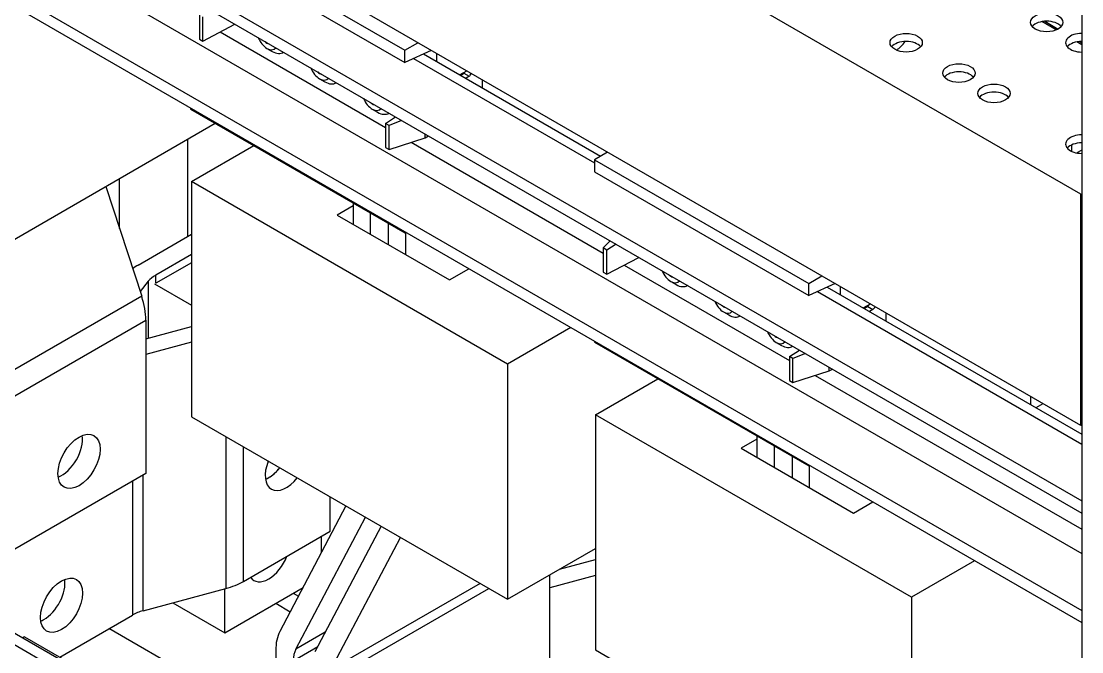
# Model space of a CAD drawing. Header units: millimetres. Extents: x -116965 to 323937, y 291661 to 566926.
# Drawn here: x -14943.3 to -14832.2, y 325478.9 to 325545 of the extents above; entities that cross this region are included whole.
import ezdxf

# ---------------------------------------------------------------- set-up
doc = ezdxf.new("R2010")
doc.units = ezdxf.units.MM
doc.layers.add('ALPHA', color=255, linetype='Continuous')

msp = doc.modelspace()

# ---------------------------------------------------------------- linework, layer by layer
at = {"layer": 'ALPHA'}
for p, q in [((-14832.330881, 325526.842459), (-15052.764349, 325654.109781)), ((-14832.330881, 325502.6415), (-15052.764349, 325629.908823)), ((-14832.238957, 325597.269372), (-14832.238957, 325172.69115)), ((-14998.437335, 325590.688409), (-14832.238957, 325494.733731)), ((-14998.437335, 325589.414675), (-14832.238957, 325493.459996)), ((-14993.289597, 325582.196845), (-14832.238957, 325489.214214)), ((-14998.437335, 325579.224797), (-14832.238957, 325483.270119)), ((-14998.437335, 325577.951063), (-14832.238957, 325481.996384)), ((-14925.541696, 325554.864622), (-14903.112269, 325541.914986)), ((-14925.541696, 325553.590887), (-14903.112269, 325540.641251)), ((-14924.622458, 325545.630045), (-14924.622458, 325543.082576)), ((-14924.254762, 325542.870287), (-14924.254762, 325545.417756)), ((-14924.254762, 325542.870287), (-14920.891184, 325544.643384)), ((-14834.918976, 325544.046091), (-14836.424487, 325544.915298)), ((-14836.12246, 325544.953212), (-14834.720901, 325544.144022)), ((-14922.42882, 325543.832825), (-14905.134595, 325533.848)), ((-14924.622458, 325543.082576), (-14924.254762, 325542.870287)), ((-14903.112269, 325541.914986), (-14901.733411, 325542.71107)), ((-14832.238957, 325542.498781), (-14832.747531, 325542.792407)), ((-14832.445505, 325542.830321), (-14832.238957, 325542.71107)), ((-14917.544319, 325542.116661), (-14916.992775, 325541.798227)), ((-14915.807862, 325541.708526), (-14915.848775, 325541.684905)), ((-14903.112269, 325540.641251), (-14903.112269, 325541.914986)), ((-14900.338824, 325541.905905), (-14903.112269, 325540.641251)), ((-14901.166633, 325541.528435), (-14882.618656, 325530.819755)), ((-14899.80301, 325541.596552), (-14899.80301, 325540.741147)), ((-14902.187787, 325541.062802), (-14883.256711, 325530.13294)), ((-14912.028886, 325538.932324), (-14911.477343, 325538.61389)), ((-14897.400393, 325539.353996), (-14896.632785, 325539.766222)), ((-14897.291946, 325539.291383), (-14896.937893, 325539.518775)), ((-14897.229141, 325539.33172), (-14897.229141, 325539.445963)), ((-14896.937893, 325539.518775), (-14896.38635, 325539.200341)), ((-14896.38635, 325539.200341), (-14896.740403, 325538.97295)), ((-14910.292429, 325538.52419), (-14910.333343, 325538.500568)), ((-14895.022968, 325538.836794), (-14895.022968, 325537.981388)), ((-14925.541696, 325535.864746), (-14925.541696, 325535.758602)), ((-14925.541696, 325535.758602), (-14903.112269, 325522.808966)), ((-14906.513453, 325535.747987), (-14905.96191, 325535.429554)), ((-14905.134595, 325534.254418), (-14904.07532, 325534.93474)), ((-14904.776996, 325535.339853), (-14904.81791, 325535.316232)), ((-14903.452377, 325534.575084), (-14904.766899, 325534.042128)), ((-14950.820764, 325518.191678), (-14922.967828, 325534.272578)), ((-14905.134595, 325534.254418), (-14905.134595, 325531.750049)), ((-14904.766899, 325534.042128), (-14905.134595, 325534.254418)), ((-14904.766899, 325531.53776), (-14904.766899, 325534.042128)), ((-15033.36841, 325532.521193), (-14832.238957, 325416.399049)), ((-14925.817468, 325522.43746), (-14925.817468, 325532.627337)), ((-14904.766899, 325531.53776), (-14900.979635, 325532.751268)), ((-14902.430048, 325532.286529), (-14882.337472, 325520.686075)), ((-14900.979635, 325532.751268), (-14900.979635, 325533.147446)), ((-14900.979635, 325532.751268), (-14900.624031, 325532.942138)), ((-14832.238957, 325415.125314), (-15034.471496, 325531.884326)), ((-14925.449773, 325528.169266), (-14918.923177, 325531.937398)), ((-14905.134595, 325531.750049), (-14904.766899, 325531.53776)), ((-14881.877853, 325531.247458), (-14883.256711, 325530.451374)), ((-14833.323658, 325531.995683), (-14833.323658, 325531.34839)), ((-14832.238957, 325531.459747), (-14832.747531, 325531.166122)), ((-14883.256711, 325530.451374), (-14883.256711, 325529.177639)), ((-14883.256711, 325530.451374), (-14860.827284, 325517.501738)), ((-14883.256711, 325529.177639), (-14860.827284, 325516.228004)), ((-14932.987531, 325523.262108), (-14932.987531, 325528.4877)), ((-14892.357175, 325509.063246), (-14925.449773, 325528.169266)), ((-14925.449773, 325528.169266), (-14925.449773, 325503.543729)), ((-14934.426706, 325527.656792), (-14930.660442, 325516.156078)), ((-14832.330881, 325526.842459), (-14832.238957, 325526.895531)), ((-14832.330881, 325502.6415), (-14832.330881, 325526.842459)), ((-14908.535778, 325525.621797), (-14910.190408, 325524.666496)), ((-14908.535778, 325525.94023), (-14908.535778, 325523.711195)), ((-14910.190408, 325524.666496), (-14898.424151, 325517.873244)), ((-14906.697301, 325522.649749), (-14906.697301, 325524.878785)), ((-14904.858823, 325523.817339), (-14904.858823, 325521.588304)), ((-14931.030489, 325519.427721), (-14925.449773, 325522.649749)), ((-14903.112269, 325522.808966), (-14903.112269, 325522.915111)), ((-14903.020345, 325522.862038), (-14903.112269, 325522.808966)), ((-14903.020345, 325520.526858), (-14903.020345, 325522.862038)), ((-14882.337472, 325521.216798), (-14881.601943, 325521.95973)), ((-14881.969777, 325521.004509), (-14882.337472, 325521.216798)), ((-14882.337472, 325521.216798), (-14882.337472, 325518.669328)), ((-14881.000746, 325521.612628), (-14881.969777, 325521.004509)), ((-14925.449773, 325520.526858), (-14929.192011, 325518.366276)), ((-14881.969777, 325518.457039), (-14881.969777, 325521.004509)), ((-14881.969777, 325518.457039), (-14878.606198, 325520.230136)), ((-14925.449773, 325519.677702), (-14929.192011, 325517.517119)), ((-14898.424151, 325517.873244), (-14896.401826, 325519.040834)), ((-14880.143834, 325519.419577), (-14862.849609, 325509.434752)), ((-14929.192011, 325517.517119), (-14929.192011, 325518.366276)), ((-14882.337472, 325518.669328), (-14881.969777, 325518.457039)), ((-14860.827284, 325517.501738), (-14859.448426, 325518.297822)), ((-14929.968895, 325517.725702), (-14930.826668, 325516.663667)), ((-14929.968895, 325517.725702), (-14929.968895, 325511.781668)), ((-14929.308026, 325517.447194), (-14925.449773, 325515.21963)), ((-14875.259333, 325517.703413), (-14874.70779, 325517.384979)), ((-14873.522877, 325517.295279), (-14873.56379, 325517.271657)), ((-14860.827284, 325516.228004), (-14860.827284, 325517.501738)), ((-14858.053838, 325517.492657), (-14860.827284, 325516.228004)), ((-14858.881647, 325517.115187), (-14832.238957, 325501.733023)), ((-14857.518024, 325517.183305), (-14857.518024, 325516.327899)), ((-14930.660442, 325516.156078), (-14953.82526, 325502.781864)), ((-14859.902802, 325516.649555), (-14832.238957, 325500.677826)), ((-14869.7439, 325514.519076), (-14869.192357, 325514.200643)), ((-14855.115408, 325514.940748), (-14854.347799, 325515.352974)), ((-14855.00696, 325514.878136), (-14854.652908, 325515.105527)), ((-14854.944155, 325514.918472), (-14854.944155, 325515.032715)), ((-14854.652908, 325515.105527), (-14854.101364, 325514.787093)), ((-14854.101364, 325514.787093), (-14854.455417, 325514.559702)), ((-14953.394633, 325500.290309), (-14930.229814, 325513.664523)), ((-14930.229814, 325513.664523), (-14930.229814, 325497.599634)), ((-14868.007444, 325514.110942), (-14868.048357, 325514.087321)), ((-14852.737982, 325514.423546), (-14852.737982, 325513.568141)), ((-14930.229814, 325511.711422), (-14925.449773, 325512.998319)), ((-14885.738656, 325512.88445), (-14892.357175, 325509.063246)), ((-14925.449773, 325511.342026), (-14930.229814, 325510.05513)), ((-14883.256711, 325511.451499), (-14883.256711, 325511.345354)), ((-14883.256711, 325511.345354), (-14860.827284, 325498.395718)), ((-14864.228467, 325511.33474), (-14863.676924, 325511.016306)), ((-14862.849609, 325509.84117), (-14861.790334, 325510.521492)), ((-14862.492011, 325510.926605), (-14862.532924, 325510.902984)), ((-14861.167392, 325510.161836), (-14862.481914, 325509.628881)), ((-14892.357175, 325509.063246), (-14892.357175, 325484.437709)), ((-14862.849609, 325509.84117), (-14862.849609, 325507.336801)), ((-14862.481914, 325509.628881), (-14862.849609, 325509.84117)), ((-14862.481914, 325507.124512), (-14862.481914, 325509.628881)), ((-14862.481914, 325507.124512), (-14858.69465, 325508.33802)), ((-14860.145063, 325507.873282), (-14832.238957, 325491.761684)), ((-14858.69465, 325508.33802), (-14858.69465, 325508.734198)), ((-14858.69465, 325508.33802), (-14858.339046, 325508.52889)), ((-14883.164787, 325503.756018), (-14876.638191, 325507.52415)), ((-14862.849609, 325507.336801), (-14862.481914, 325507.124512)), ((-14837.570542, 325504.811215), (-14837.570542, 325505.66662)), ((-14837.024411, 325504.495906), (-14836.283607, 325504.923608)), ((-14925.449773, 325503.543729), (-14892.357175, 325484.437709)), ((-14850.07219, 325484.649998), (-14883.164787, 325503.756018)), ((-14883.164787, 325503.756018), (-14883.164787, 325479.130481)), ((-14832.238957, 325502.694573), (-14832.330881, 325502.6415)), ((-14921.848799, 325501.464706), (-14921.848799, 325485.563063)), ((-14866.250793, 325501.208549), (-14867.905423, 325500.253248)), ((-14866.250793, 325501.526983), (-14866.250793, 325499.297947)), ((-14919.999623, 325486.31062), (-14919.999623, 325500.397084)), ((-14867.905423, 325500.253248), (-14856.139166, 325493.459996)), ((-14864.412315, 325498.236501), (-14864.412315, 325500.465537)), ((-14862.573838, 325499.404092), (-14862.573838, 325497.175056)), ((-14860.827284, 325498.395718), (-14860.827284, 325498.501863)), ((-14860.73536, 325498.448791), (-14860.827284, 325498.395718)), ((-14860.73536, 325496.11361), (-14860.73536, 325498.448791)), ((-14930.229814, 325497.599634), (-14951.556155, 325485.286866)), ((-14931.630796, 325496.790777), (-14931.630796, 325482.779696)), ((-14930.521291, 325483.22823), (-14930.521291, 325497.43135)), ((-14910.925799, 325491.549394), (-14910.925799, 325495.158309)), ((-14856.139166, 325493.459996), (-14854.116841, 325494.627587)), ((-14909.270931, 325494.202871), (-14916.194452, 325481.055707)), ((-14914.528226, 325479.196538), (-14907.242396, 325493.031695)), ((-14919.999623, 325486.31062), (-14910.925799, 325491.549394)), ((-14905.593976, 325492.07998), (-14912.517497, 325478.932816)), ((-14911.845038, 325489.314866), (-14911.845038, 325491.018672)), ((-14910.851271, 325477.073647), (-14903.565441, 325490.908804)), ((-14892.357175, 325484.437709), (-14883.164787, 325489.744937)), ((-14886.929029, 325487.571651), (-14883.164787, 325488.585071)), ((-14843.45367, 325488.471202), (-14850.07219, 325484.649998)), ((-14887.944829, 325473.186386), (-14887.944829, 325486.985179)), ((-14883.164787, 325486.928779), (-14887.944829, 325485.641882)), ((-14921.956665, 325480.934939), (-14913.768501, 325485.662378)), ((-14895.226758, 325486.094463), (-14910.851271, 325477.073647)), ((-14930.521291, 325483.22823), (-14921.848799, 325485.563063)), ((-14921.956665, 325480.934939), (-14921.956665, 325485.534023)), ((-14914.786602, 325485.074577), (-14914.243249, 325484.760872)), ((-14911.109647, 325475.877062), (-14894.319673, 325485.570758)), ((-14850.07219, 325484.649998), (-14850.07219, 325460.024461)), ((-14927.389254, 325484.071446), (-14921.956665, 325480.934939)), ((-14916.62508, 325484.013131), (-14915.100546, 325483.132941)), ((-14939.238355, 325478.38747), (-14931.630796, 325482.779696)), ((-14920.485883, 325473.50482), (-14934.090617, 325481.359517)), ((-14942.91531, 325480.510361), (-14943.099158, 325480.404216)), ((-14942.91531, 325480.510361), (-14920.485883, 325467.560725)), ((-14911.439518, 325480.979804), (-14914.528226, 325479.196538)), ((-14916.62508, 325479.061398), (-14916.62508, 325471.488073)), ((-14914.786602, 325477.999953), (-14912.232073, 325479.474811)), ((-14883.164787, 325479.130481), (-14850.07219, 325460.024461))]:
    msp.add_line(p, q, dxfattribs=at)
for centre, major_axis, start_param, end_param in [((-14835.915912, 325544.833961), (-1.69, 0), 2.3561944902, 8.6393797974), ((-14835.915912, 325543.984805), (-1.69, 0), 3.5917893435, 5.8329886172), ((-14850.623733, 325542.71107), (-1.69, 0), 2.3561944902, 8.6393797974), ((-14832.238957, 325542.71107), (-1.69, 0), 4.7123889804, 7.853981634), ((-14917.544319, 325543.347938), (-0.754, 1.305966), 1.3290226709, 3.3833663095), ((-14917.544319, 325543.347938), (-0.416, 0.720533), 2.0007732885, 2.7116156919), ((-14850.623733, 325541.861914), (-1.69, 0), 3.5917893435, 5.8329886172), ((-14851.910667, 325544.303239), (1.56, 2.701999), 4.0500630243, 4.4928638964), ((-14832.238957, 325541.861914), (-1.69, 0), 4.7123889804, 5.8329886172), ((-14916.992775, 325543.666371), (-1.144, 1.981466), 2.3561944902, 3.176745573), ((-14912.028886, 325540.163601), (-0.754, 1.305966), 1.3290226709, 3.3833663095), ((-14845.1083, 325539.526734), (-1.69, 0), 2.3561944902, 8.6393797974), ((-14912.028886, 325540.163601), (-0.416, 0.720533), 2.0007732885, 2.7116156919), ((-14896.953369, 325539.827771), (0.195, 0.33775), 3.9831392608, 4.6394310534), ((-14896.401826, 325539.509338), (0.195, 0.33775), 3.9831392608, 4.9902828054), ((-14845.1083, 325538.677577), (-1.69, 0), 3.5917893435, 5.8329886172), ((-14911.477343, 325540.482035), (-1.144, 1.981466), 2.3561944902, 3.176745573), ((-14841.431345, 325537.403842), (-1.69, 0), 2.3561944902, 8.6393797974), ((-14906.513453, 325536.979264), (-0.754, 1.305966), 1.3290226709, 3.3833663095), ((-14841.431345, 325536.554686), (-1.69, 0), 3.5917893435, 5.8329886172), ((-14906.513453, 325536.979264), (-0.416, 0.720533), 2.0007732885, 2.7116156919), ((-14905.96191, 325537.297698), (-1.144, 1.981466), 2.3561944902, 3.176745573), ((-14832.238957, 325532.096615), (-1.69, 0), 4.7123889804, 7.853981634), ((-14832.238957, 325531.247458), (-1.69, 0), 4.7123889804, 5.8329886172), ((-14926.434295, 325516.774107), (-6.5, 0), 5.4977871438, 5.6327266763), ((-14926.434295, 325516.774107), (-3.9, 0), 5.4977871438, 5.8468529942), ((-14875.259333, 325518.93469), (-0.754, 1.305966), 1.3290226709, 3.3833663095), ((-14875.259333, 325518.93469), (-0.416, 0.720533), 2.0007732885, 2.7116156919), ((-14874.70779, 325519.253123), (-1.144, 1.981466), 2.3561944902, 3.176745573), ((-14934.826009, 325516.318137), (-3.25, 5.629165), 3.926990817, 4.36332313), ((-14869.7439, 325515.750353), (-0.754, 1.305966), 1.3290226709, 3.3833663095), ((-14869.7439, 325515.750353), (-0.416, 0.720533), 2.0007732885, 2.7116156919), ((-14854.668384, 325515.414524), (0.195, 0.33775), 3.9831392608, 4.6394310534), ((-14854.116841, 325515.09609), (0.195, 0.33775), 3.9831392608, 4.9902828054), ((-14869.192357, 325516.068787), (-1.144, 1.981466), 2.3561944902, 3.176745573), ((-14864.228467, 325512.566016), (-0.754, 1.305966), 1.3290226709, 3.3833663095), ((-14864.228467, 325512.566016), (-0.416, 0.720533), 2.0007732885, 2.7116156919), ((-14863.676924, 325512.88445), (-1.144, 1.981466), 2.3561944902, 3.176745573), ((-14937.216029, 325498.873369), (1.56, 2.701999), 2.3561944902, 8.6393797974), ((-14939.054507, 325499.934814), (1.56, 2.701999), 3.7717298997, 5.6530480611), ((-14939.054507, 325499.934814), (1.56, 2.701999), 3.7717298997, 5.6530480611), ((-14915.521993, 325498.66108), (1.56, 2.701999), 1.8087374516, 4.4744478556), ((-14917.360471, 325499.722525), (1.56, 2.701999), 3.7717298997, 4.4744478556), ((-14917.360471, 325499.722525), (1.56, 2.701999), 3.926990817, 4.4744478556), ((-14917.360471, 325499.722525), (1.56, 2.701999), 3.7717298997, 3.926990817), ((-14917.360471, 325489.10807), (1.56, 2.701999), 2.8797932658, 4.9741883682), ((-14939.054507, 325483.800842), (1.56, 2.701999), 2.3561944902, 8.6393797974), ((-14940.892985, 325484.862287), (1.56, 2.701999), 3.926990817, 5.6530480611), ((-14924.595817, 325488.964234), (-6.5, 0), 2.0071286398, 2.3561944902), ((-14940.892985, 325484.862287), (1.56, 2.701999), 3.7717298997, 3.926990817), ((-14928.87308, 325481.187527), (-3.9, 0), 5.1487212934, 5.4977871438), ((-14912.028886, 325476.407784), (-3.25, 5.629165), 0.3490658504, 0.7853981634), ((-14912.028886, 325476.407784), (-1.95, 3.377499), 0.3490658504, 0.7853981634)]:
    msp.add_ellipse(centre, major_axis=major_axis, ratio=0.5773502692, start_param=start_param, end_param=end_param, dxfattribs=at)

doc.saveas('drawing.dxf')
